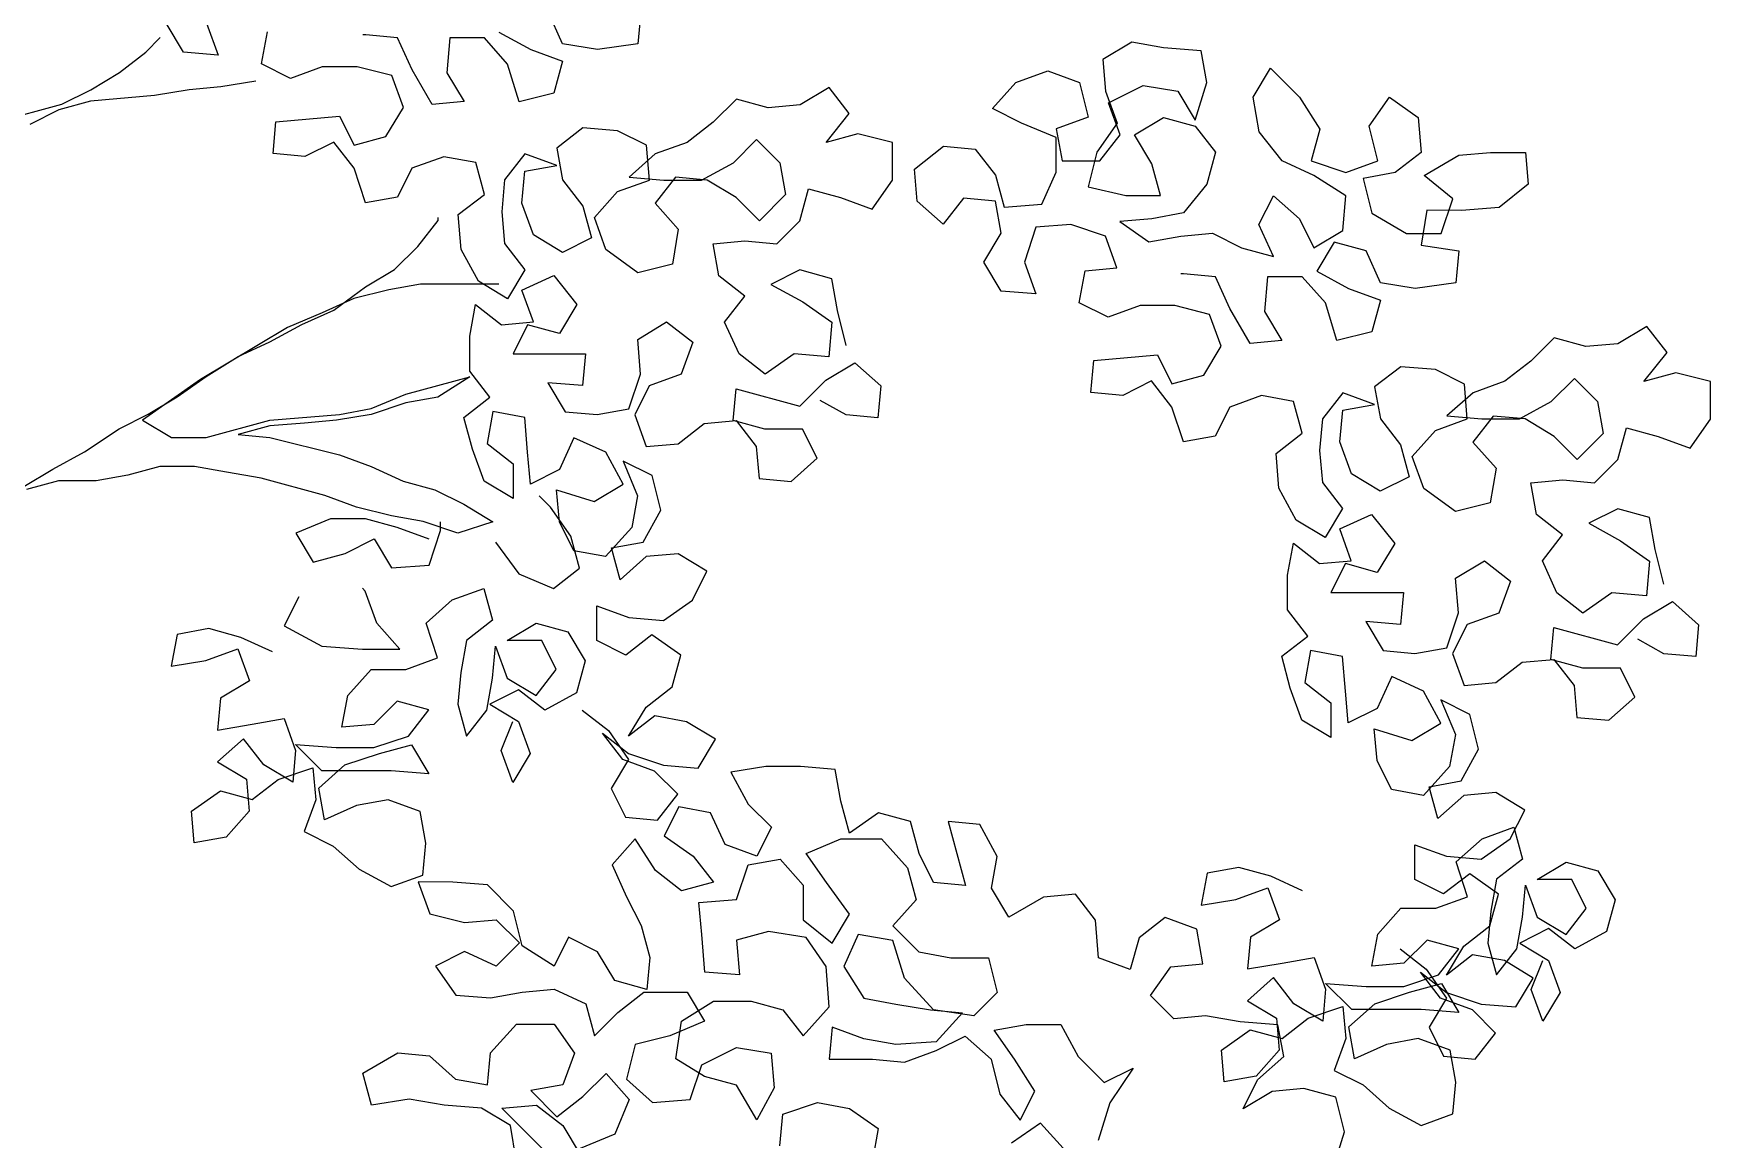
# Model space of a CAD drawing. Header units: millimetres. Extents: x -249630 to 95394, y -188036 to 109963.
# Drawn here: x -72138 to -71616, y 96791 to 97135 of the extents above; entities that cross this region are included whole.
import ezdxf

# ---------------------------------------------------------------- set-up
doc = ezdxf.new("R2010")
doc.units = ezdxf.units.MM
doc.layers.add('AHojas', color=86, linetype='Continuous')
doc.layers.add('ATronco', color=36, linetype='Continuous')

# ---------------------------------------------------------------- blocks, each defined once
blk = doc.blocks.new('Arbol_01')
at = {"layer": 'AHojas'}
for p, q in [((0.4856, 1.80355), (0.47943, 1.81386)), ((0.49385, 1.81384), (0.49796, 1.80251)), ((0.62049, 1.80652), (0.61535, 1.81785)), ((0.6483, 1.81782), (0.64726, 1.8065)), ((0.5134, 1.79941), (0.51547, 1.81074)), ((0.55048, 1.80967), (0.54945, 1.80967)), ((0.5618, 1.80863), (0.55048, 1.80967)), ((0.56694, 1.7973), (0.5618, 1.80863)), ((0.58034, 1.80862), (0.57929, 1.79626)), ((0.59269, 1.80861), (0.58034, 1.80862)), ((0.60092, 1.79933), (0.59269, 1.80861)), ((0.59784, 1.81066), (0.60916, 1.80447)), ((0.82284, 1.80716), (0.81254, 1.80099)), ((0.83417, 1.80509), (0.82284, 1.80716)), ((0.49796, 1.80251), (0.4856, 1.80355)), ((0.60916, 1.80447), (0.62049, 1.80034)), ((0.63285, 1.80445), (0.62049, 1.80652)), ((0.64726, 1.8065), (0.63285, 1.80445)), ((0.81254, 1.80099), (0.81356, 1.78967)), ((0.84755, 1.80405), (0.83417, 1.80509)), ((0.8496, 1.79272), (0.84755, 1.80405)), ((0.52369, 1.79425), (0.5134, 1.79941)), ((0.53502, 1.79836), (0.52369, 1.79425)), ((0.54738, 1.79835), (0.53502, 1.79836)), ((0.55973, 1.79525), (0.54738, 1.79835)), ((0.56384, 1.78392), (0.55973, 1.79525)), ((0.57414, 1.78494), (0.56694, 1.7973)), ((0.57929, 1.79626), (0.58546, 1.78596)), ((0.60503, 1.78594), (0.60092, 1.79933)), ((0.62049, 1.80034), (0.61739, 1.78902)), ((0.78164, 1.79279), (0.79297, 1.79689)), ((0.79297, 1.79689), (0.80429, 1.79277)), ((0.86607, 1.78756), (0.87226, 1.79785)), ((0.87226, 1.79785), (0.88255, 1.78755)), ((0.71521, 1.79099), (0.70491, 1.78482)), ((0.72241, 1.78171), (0.71521, 1.79099)), ((0.7734, 1.78353), (0.78164, 1.79279)), ((0.80429, 1.79277), (0.80737, 1.78041)), ((0.81356, 1.78967), (0.81767, 1.77834)), ((0.81459, 1.78555), (0.82695, 1.79171)), ((0.82695, 1.79171), (0.8393, 1.78964)), ((0.8393, 1.78964), (0.84547, 1.77934)), ((0.84547, 1.77934), (0.8496, 1.79272)), ((0.55765, 1.77363), (0.56384, 1.78392)), ((0.58546, 1.78596), (0.57414, 1.78494)), ((0.61739, 1.78902), (0.60503, 1.78594)), ((0.68225, 1.7869), (0.67401, 1.77867)), ((0.69358, 1.7838), (0.68225, 1.7869)), ((0.70491, 1.78482), (0.69358, 1.7838)), ((0.78369, 1.77837), (0.7734, 1.78353)), ((0.81869, 1.77422), (0.81459, 1.78555)), ((0.86812, 1.7752), (0.86607, 1.78756)), ((0.88255, 1.78755), (0.88974, 1.77621)), ((0.90725, 1.77723), (0.91447, 1.78752)), ((0.91447, 1.78752), (0.92476, 1.7803)), ((0.51749, 1.76749), (0.51853, 1.77881)), ((0.51853, 1.77881), (0.54118, 1.78085)), ((0.54118, 1.78085), (0.54632, 1.77055)), ((0.67401, 1.77867), (0.66474, 1.77147)), ((0.71416, 1.77143), (0.72241, 1.78171)), ((0.79604, 1.77321), (0.78369, 1.77837)), ((0.80737, 1.78041), (0.79604, 1.7763)), ((0.81767, 1.77834), (0.81045, 1.76805)), ((0.82384, 1.77421), (0.83414, 1.78038)), ((0.83414, 1.78038), (0.84547, 1.77728)), ((0.84547, 1.77728), (0.85267, 1.76801)), ((0.91033, 1.76487), (0.90725, 1.77723)), ((0.92476, 1.7803), (0.92577, 1.76794)), ((0.53911, 1.77159), (0.52881, 1.76645)), ((0.54631, 1.76231), (0.53911, 1.77159)), ((0.54632, 1.77055), (0.55765, 1.77363)), ((0.62767, 1.77665), (0.6184, 1.76945)), ((0.64003, 1.77561), (0.62767, 1.77665)), ((0.65032, 1.77045), (0.64003, 1.77561)), ((0.66474, 1.77147), (0.65341, 1.76736)), ((0.6812, 1.76425), (0.68945, 1.77248)), ((0.68945, 1.77248), (0.69768, 1.76423)), ((0.72549, 1.7745), (0.71416, 1.77143)), ((0.73784, 1.7714), (0.72549, 1.7745)), ((0.73783, 1.75802), (0.73784, 1.7714)), ((0.79603, 1.76085), (0.79604, 1.77321)), ((0.79604, 1.7763), (0.79809, 1.76497)), ((0.81148, 1.76496), (0.81869, 1.77422)), ((0.83001, 1.76391), (0.82384, 1.77421)), ((0.87635, 1.7649), (0.86812, 1.7752)), ((0.88974, 1.77621), (0.88664, 1.76489)), ((0.52881, 1.76645), (0.51749, 1.76749)), ((0.57824, 1.7664), (0.56691, 1.76229)), ((0.58956, 1.76433), (0.57824, 1.7664)), ((0.60707, 1.7674), (0.59985, 1.75814)), ((0.61839, 1.76328), (0.60707, 1.7674)), ((0.6184, 1.76945), (0.62045, 1.75813)), ((0.65341, 1.76736), (0.64413, 1.75913)), ((0.65134, 1.7581), (0.65032, 1.77045)), ((0.74557, 1.76193), (0.75588, 1.77016)), ((0.75588, 1.77016), (0.7672, 1.76912)), ((0.7672, 1.76912), (0.7744, 1.75984)), ((0.81045, 1.76805), (0.80735, 1.75569)), ((0.85267, 1.76801), (0.84957, 1.75668)), ((0.92577, 1.76794), (0.9165, 1.76074)), ((0.9268, 1.7597), (0.93916, 1.7669)), ((0.93916, 1.7669), (0.95049, 1.76792)), ((0.95049, 1.76792), (0.96284, 1.76791)), ((0.96284, 1.76791), (0.96386, 1.75658)), ((0.55042, 1.74995), (0.54631, 1.76231)), ((0.56691, 1.76229), (0.56175, 1.752)), ((0.59264, 1.753), (0.58956, 1.76433)), ((0.60602, 1.7499), (0.60706, 1.76123)), ((0.60706, 1.76123), (0.61839, 1.76328)), ((0.66987, 1.75808), (0.6812, 1.76425)), ((0.69768, 1.76423), (0.69973, 1.7529)), ((0.74659, 1.7506), (0.74557, 1.76193)), ((0.7744, 1.75984), (0.77748, 1.74851)), ((0.79087, 1.74953), (0.79603, 1.76085)), ((0.79809, 1.76497), (0.81148, 1.76496)), ((0.83309, 1.75258), (0.83001, 1.76391)), ((0.88767, 1.75974), (0.87635, 1.7649)), ((0.88664, 1.76489), (0.899, 1.76076)), ((0.89899, 1.75252), (0.88767, 1.75974)), ((0.899, 1.76076), (0.91033, 1.76487)), ((0.9165, 1.76074), (0.90517, 1.75869)), ((0.93709, 1.75146), (0.9268, 1.7597)), ((0.59985, 1.75814), (0.59881, 1.74682)), ((0.62045, 1.75813), (0.62765, 1.74885)), ((0.63176, 1.74473), (0.64001, 1.75399)), ((0.64001, 1.75399), (0.65134, 1.7581)), ((0.64413, 1.75913), (0.65649, 1.75809)), ((0.66061, 1.75912), (0.65339, 1.74986)), ((0.65649, 1.75809), (0.66987, 1.75808)), ((0.67193, 1.75808), (0.66061, 1.75912)), ((0.68222, 1.75189), (0.67193, 1.75808)), ((0.70487, 1.74363), (0.70797, 1.75496)), ((0.70797, 1.75496), (0.71929, 1.75186)), ((0.73061, 1.74773), (0.73783, 1.75802)), ((0.80735, 1.75569), (0.82073, 1.75259)), ((0.84957, 1.75668), (0.84132, 1.7464)), ((0.90517, 1.75869), (0.90825, 1.74633)), ((0.96386, 1.75658), (0.95356, 1.74835)), ((0.56175, 1.752), (0.55042, 1.74995)), ((0.58337, 1.7458), (0.59264, 1.753)), ((0.61013, 1.73857), (0.60602, 1.7499)), ((0.62765, 1.74885), (0.63072, 1.73752)), ((0.65339, 1.74986), (0.66162, 1.74058)), ((0.69045, 1.74365), (0.68222, 1.75189)), ((0.69973, 1.7529), (0.69045, 1.74365)), ((0.71929, 1.75186), (0.73061, 1.74773)), ((0.75585, 1.74236), (0.74659, 1.7506)), ((0.76307, 1.75162), (0.75585, 1.74236)), ((0.7744, 1.75058), (0.76307, 1.75162)), ((0.77644, 1.73925), (0.7744, 1.75058)), ((0.77748, 1.74851), (0.79087, 1.74953)), ((0.82073, 1.75259), (0.83309, 1.75258)), ((0.86809, 1.74225), (0.87325, 1.75254)), ((0.87325, 1.75254), (0.88251, 1.7443)), ((0.89795, 1.74017), (0.89899, 1.75252)), ((0.92781, 1.74735), (0.92574, 1.73499)), ((0.94017, 1.74733), (0.92781, 1.74735)), ((0.93296, 1.7391), (0.93709, 1.75146)), ((0.95356, 1.74835), (0.94017, 1.74733)), ((0.58439, 1.73345), (0.58337, 1.7458)), ((0.59881, 1.74682), (0.59983, 1.73549)), ((0.63587, 1.7334), (0.63176, 1.74473)), ((0.69662, 1.7354), (0.70487, 1.74363)), ((0.80116, 1.74231), (0.7888, 1.7413)), ((0.81351, 1.73818), (0.80116, 1.74231)), ((0.82999, 1.74435), (0.81867, 1.74333)), ((0.81867, 1.74333), (0.82896, 1.73611)), ((0.84132, 1.7464), (0.82999, 1.74435)), ((0.87323, 1.73092), (0.86809, 1.74225)), ((0.88251, 1.7443), (0.88765, 1.734)), ((0.90825, 1.74633), (0.9206, 1.73912)), ((0.59983, 1.73549), (0.60703, 1.72622)), ((0.62042, 1.73238), (0.61013, 1.73857)), ((0.63072, 1.73752), (0.62042, 1.73238)), ((0.66162, 1.74058), (0.65955, 1.72823)), ((0.67397, 1.73542), (0.6853, 1.73644)), ((0.67602, 1.7241), (0.67397, 1.73542)), ((0.6853, 1.73644), (0.69662, 1.7354)), ((0.77026, 1.72896), (0.77644, 1.73925)), ((0.7888, 1.7413), (0.78467, 1.72894)), ((0.81762, 1.72685), (0.81351, 1.73818)), ((0.82896, 1.73611), (0.84028, 1.73816)), ((0.84028, 1.73816), (0.85161, 1.73918)), ((0.85161, 1.73918), (0.8619, 1.73402)), ((0.88765, 1.734), (0.89795, 1.74017)), ((0.89485, 1.73605), (0.88867, 1.72576)), ((0.90618, 1.73295), (0.89485, 1.73605)), ((0.9206, 1.73912), (0.93296, 1.7391)), ((0.59055, 1.72211), (0.58439, 1.73345)), ((0.64719, 1.72515), (0.63587, 1.7334)), ((0.8619, 1.73402), (0.87323, 1.73092)), ((0.91132, 1.72162), (0.90618, 1.73295)), ((0.92574, 1.73499), (0.93913, 1.73292)), ((0.93913, 1.73292), (0.93809, 1.72159)), ((0.60703, 1.72622), (0.60084, 1.71593)), ((0.606, 1.71901), (0.61733, 1.72415)), ((0.61733, 1.72415), (0.62555, 1.71384)), ((0.65955, 1.72823), (0.64719, 1.72515)), ((0.68528, 1.71688), (0.67602, 1.7241)), ((0.70485, 1.72613), (0.69455, 1.72099)), ((0.71618, 1.72303), (0.70485, 1.72613)), ((0.77643, 1.71865), (0.77026, 1.72896)), ((0.78467, 1.72894), (0.78878, 1.71761)), ((0.80422, 1.71451), (0.80629, 1.72583)), ((0.80629, 1.72583), (0.81762, 1.72685)), ((0.8413, 1.72477), (0.84027, 1.72477)), ((0.85263, 1.72373), (0.8413, 1.72477)), ((0.85776, 1.7124), (0.85263, 1.72373)), ((0.87116, 1.72372), (0.87012, 1.71136)), ((0.88352, 1.7237), (0.87116, 1.72372)), ((0.89175, 1.71443), (0.88352, 1.7237)), ((0.88867, 1.72576), (0.89999, 1.71957)), ((0.60084, 1.71593), (0.59055, 1.72211)), ((0.6101, 1.70768), (0.606, 1.71901)), ((0.69455, 1.72099), (0.70587, 1.7148)), ((0.71822, 1.7117), (0.71618, 1.72303)), ((0.78878, 1.71761), (0.77643, 1.71865)), ((0.89999, 1.71957), (0.91131, 1.71544)), ((0.92367, 1.71955), (0.91132, 1.72162)), ((0.93809, 1.72159), (0.92367, 1.71955)), ((0.52773, 1.70673), (0.53906, 1.71186)), ((0.58745, 1.70255), (0.58952, 1.71388)), ((0.58952, 1.71388), (0.59878, 1.70666)), ((0.62555, 1.71384), (0.61937, 1.70355)), ((0.67806, 1.70762), (0.68528, 1.71688)), ((0.70587, 1.7148), (0.71616, 1.70758)), ((0.7213, 1.69934), (0.71822, 1.7117)), ((0.81452, 1.70935), (0.80422, 1.71451)), ((0.82585, 1.71346), (0.81452, 1.70935)), ((0.8382, 1.71345), (0.82585, 1.71346)), ((0.85056, 1.71035), (0.8382, 1.71345)), ((0.86496, 1.70004), (0.85776, 1.7124)), ((0.89585, 1.70104), (0.89175, 1.71443)), ((0.91131, 1.71544), (0.90821, 1.70412)), ((0.59878, 1.70666), (0.6101, 1.70768)), ((0.60804, 1.70665), (0.60289, 1.69636)), ((0.61937, 1.70355), (0.60804, 1.70665)), ((0.64717, 1.70147), (0.65747, 1.70764)), ((0.65747, 1.70764), (0.66673, 1.70042)), ((0.6832, 1.69629), (0.67806, 1.70762)), ((0.71616, 1.70758), (0.71512, 1.69523)), ((0.85466, 1.69902), (0.85056, 1.71035)), ((0.87012, 1.71136), (0.87629, 1.70106)), ((1.00603, 1.70609), (0.99573, 1.69992)), ((1.01323, 1.69681), (1.00603, 1.70609)), ((0.58744, 1.6902), (0.58745, 1.70255)), ((0.64819, 1.68911), (0.64717, 1.70147)), ((0.66673, 1.70042), (0.6626, 1.6891)), ((0.87629, 1.70106), (0.86496, 1.70004)), ((0.90821, 1.70412), (0.89585, 1.70104)), ((0.97308, 1.702), (0.96483, 1.69377)), ((0.9844, 1.6989), (0.97308, 1.702)), ((0.99573, 1.69992), (0.9844, 1.6989)), ((0.60289, 1.69636), (0.62863, 1.69634)), ((0.62863, 1.69634), (0.62759, 1.68501)), ((0.69246, 1.68907), (0.6832, 1.69629)), ((0.70276, 1.69627), (0.69246, 1.68907)), ((0.71512, 1.69523), (0.70276, 1.69627)), ((0.80831, 1.68259), (0.80935, 1.69391)), ((0.80935, 1.69391), (0.83201, 1.69595)), ((0.83201, 1.69595), (0.83715, 1.68565)), ((0.84848, 1.68873), (0.85466, 1.69902)), ((0.96483, 1.69377), (0.95556, 1.68657)), ((1.00499, 1.68652), (1.01323, 1.69681)), ((0.58743, 1.68814), (0.5761, 1.68094)), ((0.59463, 1.68092), (0.58744, 1.6902)), ((0.64406, 1.67676), (0.64819, 1.68911)), ((0.6626, 1.6891), (0.65127, 1.68499)), ((0.71408, 1.68699), (0.72439, 1.69316)), ((0.72439, 1.69316), (0.73364, 1.68491)), ((0.83715, 1.68565), (0.84848, 1.68873)), ((0.9185, 1.69175), (0.90922, 1.68455)), ((0.93085, 1.69071), (0.9185, 1.69175)), ((0.94114, 1.68555), (0.93085, 1.69071)), ((1.01631, 1.6896), (1.00499, 1.68652)), ((1.02867, 1.6865), (1.01631, 1.6896)), ((0.61523, 1.68605), (0.6214, 1.67575)), ((0.62759, 1.68501), (0.61523, 1.68605)), ((0.65127, 1.68499), (0.64611, 1.6747)), ((0.68112, 1.67261), (0.68216, 1.68393)), ((0.68216, 1.68393), (0.70481, 1.67773)), ((0.70481, 1.67773), (0.71408, 1.68699)), ((0.73364, 1.68491), (0.7326, 1.67359)), ((0.81964, 1.68155), (0.80831, 1.68259)), ((0.82994, 1.68668), (0.81964, 1.68155)), ((0.83714, 1.67741), (0.82994, 1.68668)), ((0.89789, 1.6825), (0.89068, 1.67324)), ((0.90922, 1.67837), (0.89789, 1.6825)), ((0.90922, 1.68455), (0.91127, 1.67322)), ((0.94423, 1.68246), (0.93496, 1.67423)), ((0.94216, 1.6732), (0.94114, 1.68555)), ((0.95556, 1.68657), (0.94423, 1.68246)), ((0.97203, 1.67935), (0.98027, 1.68758)), ((0.98027, 1.68758), (0.9885, 1.67933)), ((1.02866, 1.67312), (1.02867, 1.6865)), ((0.58536, 1.67372), (0.59463, 1.68092)), ((0.59566, 1.67577), (0.59359, 1.66445)), ((0.60698, 1.6737), (0.59566, 1.67577)), ((0.6214, 1.67575), (0.63273, 1.67471)), ((0.63273, 1.67471), (0.64406, 1.67676)), ((0.72128, 1.67463), (0.71202, 1.67979)), ((0.84125, 1.66505), (0.83714, 1.67741)), ((0.85773, 1.67739), (0.85257, 1.6671)), ((0.86906, 1.6815), (0.85773, 1.67739)), ((0.88039, 1.67943), (0.86906, 1.6815)), ((0.88347, 1.6681), (0.88039, 1.67943)), ((0.89685, 1.665), (0.89789, 1.67633)), ((0.89789, 1.67633), (0.90922, 1.67837)), ((0.9607, 1.67318), (0.97203, 1.67935)), ((0.9885, 1.67933), (0.99055, 1.668)), ((0.58844, 1.66239), (0.58536, 1.67372)), ((0.608, 1.66135), (0.60698, 1.6737)), ((0.64611, 1.6747), (0.65022, 1.66337)), ((0.66155, 1.66439), (0.67082, 1.67159)), ((0.67082, 1.67159), (0.68215, 1.67261)), ((0.69244, 1.66951), (0.68112, 1.67261)), ((0.68215, 1.67261), (0.68935, 1.66333)), ((0.7326, 1.67359), (0.72128, 1.67463)), ((0.89068, 1.67324), (0.88964, 1.66192)), ((0.91127, 1.67322), (0.91847, 1.66395)), ((0.93083, 1.66909), (0.94216, 1.6732)), ((0.93496, 1.67423), (0.94731, 1.67319)), ((0.95143, 1.67422), (0.94421, 1.66496)), ((0.94731, 1.67319), (0.9607, 1.67318)), ((0.96276, 1.67318), (0.95143, 1.67422)), ((0.97305, 1.66699), (0.96276, 1.67318)), ((0.99569, 1.65873), (0.99879, 1.67006)), ((0.99879, 1.67006), (1.01012, 1.66696)), ((1.02144, 1.66283), (1.02866, 1.67312)), ((0.59359, 1.66445), (0.60285, 1.65723)), ((0.62448, 1.66648), (0.61932, 1.65516)), ((0.6358, 1.66132), (0.62448, 1.66648)), ((0.65022, 1.66337), (0.66155, 1.66439)), ((0.70583, 1.66949), (0.69244, 1.66951)), ((0.71097, 1.65919), (0.70583, 1.66949)), ((0.85257, 1.6671), (0.84125, 1.66505)), ((0.87419, 1.6609), (0.88347, 1.6681)), ((0.90096, 1.65367), (0.89685, 1.665)), ((0.91847, 1.66395), (0.92155, 1.65262)), ((0.92259, 1.65983), (0.93083, 1.66909)), ((0.94421, 1.66496), (0.95244, 1.65568)), ((0.98128, 1.65874), (0.97305, 1.66699)), ((0.99055, 1.668), (0.98128, 1.65874)), ((1.01012, 1.66696), (1.02144, 1.66283)), ((0.59255, 1.65106), (0.58844, 1.66239)), ((0.60902, 1.65002), (0.608, 1.66135)), ((0.64197, 1.64999), (0.6358, 1.66132)), ((0.64198, 1.65823), (0.64712, 1.64587)), ((0.65227, 1.65307), (0.64198, 1.65823)), ((0.68935, 1.66333), (0.69037, 1.652)), ((0.70169, 1.65096), (0.71097, 1.65919)), ((0.87521, 1.64854), (0.87419, 1.6609)), ((0.88964, 1.66192), (0.89066, 1.65059)), ((0.92669, 1.6485), (0.92259, 1.65983)), ((0.98745, 1.6505), (0.99569, 1.65873)), ((0.60285, 1.65723), (0.60284, 1.64488)), ((0.61932, 1.65516), (0.60902, 1.65002)), ((0.65535, 1.64071), (0.65227, 1.65307)), ((0.69037, 1.652), (0.70169, 1.65096)), ((0.91125, 1.64748), (0.90096, 1.65367)), ((0.92155, 1.65262), (0.91125, 1.64748)), ((0.95244, 1.65568), (0.95037, 1.64333)), ((0.60284, 1.64488), (0.59255, 1.65106)), ((0.61829, 1.64795), (0.63167, 1.64382)), ((0.61931, 1.63662), (0.61829, 1.64795)), ((0.63167, 1.64382), (0.64197, 1.64999)), ((0.88138, 1.63721), (0.87521, 1.64854)), ((0.89066, 1.65059), (0.89786, 1.64132)), ((0.93801, 1.64025), (0.92669, 1.6485)), ((0.96479, 1.65052), (0.97612, 1.65154)), ((0.96684, 1.63919), (0.96479, 1.65052)), ((0.97612, 1.65154), (0.98745, 1.6505)), ((0.61622, 1.64178), (0.61211, 1.6459)), ((0.62342, 1.63147), (0.61622, 1.64178)), ((0.64712, 1.64587), (0.64505, 1.63454)), ((0.64916, 1.62939), (0.65535, 1.64071)), ((0.89786, 1.64132), (0.89167, 1.63103)), ((0.95037, 1.64333), (0.93801, 1.64025)), ((0.99568, 1.64123), (0.98538, 1.63609)), ((1.007, 1.63813), (0.99568, 1.64123)), ((0.53796, 1.63773), (0.5256, 1.63259)), ((0.55032, 1.63772), (0.53796, 1.63773)), ((0.56164, 1.63462), (0.55032, 1.63772)), ((0.57296, 1.63049), (0.56164, 1.63462)), ((0.57709, 1.63357), (0.57709, 1.63666)), ((0.62445, 1.62632), (0.61931, 1.63662)), ((0.64505, 1.63454), (0.63577, 1.62425)), ((0.89167, 1.63103), (0.88138, 1.63721)), ((0.89682, 1.63411), (0.90815, 1.63925)), ((0.90093, 1.62278), (0.89682, 1.63411)), ((0.90815, 1.63925), (0.91638, 1.62894)), ((0.9761, 1.63198), (0.96684, 1.63919)), ((0.98538, 1.63609), (0.9967, 1.6299)), ((1.00905, 1.6268), (1.007, 1.63813)), ((0.5256, 1.63259), (0.53177, 1.62229)), ((0.5431, 1.62537), (0.5534, 1.63051)), ((0.5534, 1.63051), (0.55957, 1.6202)), ((0.57296, 1.62122), (0.57709, 1.63357)), ((0.59665, 1.62944), (0.60487, 1.6181)), ((0.6265, 1.62014), (0.62342, 1.63147)), ((0.63783, 1.62734), (0.64916, 1.62939)), ((0.87827, 1.61765), (0.88034, 1.62898)), ((0.88034, 1.62898), (0.8896, 1.62176)), ((0.91638, 1.62894), (0.91019, 1.61865)), ((0.96889, 1.62272), (0.9761, 1.63198)), ((0.9967, 1.6299), (1.00699, 1.62268)), ((0.53177, 1.62229), (0.5431, 1.62537)), ((0.63577, 1.62425), (0.62445, 1.62632)), ((0.64091, 1.61601), (0.63783, 1.62734)), ((0.65019, 1.62424), (0.64091, 1.61601)), ((0.66151, 1.62526), (0.65019, 1.62424)), ((0.6718, 1.61907), (0.66151, 1.62526)), ((0.8896, 1.62176), (0.90093, 1.62278)), ((0.93799, 1.61657), (0.94829, 1.62274)), ((0.94829, 1.62274), (0.95755, 1.61552)), ((0.97403, 1.61139), (0.96889, 1.62272)), ((1.00699, 1.62268), (1.00595, 1.61033)), ((1.01213, 1.61444), (1.00905, 1.6268)), ((0.55957, 1.6202), (0.57296, 1.62122)), ((0.60487, 1.6181), (0.61723, 1.61294)), ((0.61723, 1.61294), (0.6265, 1.62014)), ((0.66665, 1.60878), (0.6718, 1.61907)), ((0.87826, 1.6053), (0.87827, 1.61765)), ((0.89887, 1.62175), (0.89371, 1.61146)), ((0.91019, 1.61865), (0.89887, 1.62175)), ((0.93901, 1.60421), (0.93799, 1.61657)), ((0.55029, 1.61198), (0.54927, 1.61301)), ((0.5544, 1.60064), (0.55029, 1.61198)), ((0.58118, 1.60886), (0.59251, 1.61297)), ((0.59251, 1.61297), (0.59559, 1.60164)), ((0.89371, 1.61146), (0.91945, 1.61144)), ((0.91945, 1.61144), (0.91841, 1.60011)), ((0.95755, 1.61552), (0.95343, 1.6042)), ((0.98329, 1.60417), (0.97403, 1.61139)), ((0.99359, 1.61137), (0.98329, 1.60417)), ((1.00595, 1.61033), (0.99359, 1.61137)), ((0.52661, 1.60994), (0.52145, 1.59965)), ((0.57191, 1.60063), (0.58118, 1.60886)), ((0.63265, 1.5944), (0.63266, 1.60675)), ((0.63266, 1.60675), (0.64399, 1.60262)), ((0.65634, 1.60158), (0.66665, 1.60878)), ((0.88546, 1.59602), (0.87826, 1.6053)), ((0.93488, 1.59186), (0.93901, 1.60421)), ((0.95343, 1.6042), (0.9421, 1.60009)), ((1.00491, 1.60209), (1.01521, 1.60826)), ((1.01521, 1.60826), (1.02447, 1.60001)), ((0.49468, 1.59864), (0.48335, 1.59659)), ((0.506, 1.59554), (0.49468, 1.59864)), ((0.52145, 1.59965), (0.53483, 1.59243)), ((0.56263, 1.59137), (0.5544, 1.60064)), ((0.57602, 1.58827), (0.57191, 1.60063)), ((0.59559, 1.60164), (0.58632, 1.59444)), ((0.60073, 1.59442), (0.61104, 1.60059)), ((0.61104, 1.60059), (0.62236, 1.59749)), ((0.64399, 1.60262), (0.65634, 1.60158)), ((0.90606, 1.60115), (0.91223, 1.59085)), ((0.91841, 1.60011), (0.90606, 1.60115)), ((0.9421, 1.60009), (0.93694, 1.5898)), ((0.97194, 1.58771), (0.97299, 1.59903)), ((0.97299, 1.59903), (0.99563, 1.59283)), ((0.99563, 1.59283), (1.00491, 1.60209)), ((1.02447, 1.60001), (1.02343, 1.58869)), ((0.48335, 1.59659), (0.48128, 1.58527)), ((0.51733, 1.59038), (0.506, 1.59554)), ((0.53483, 1.59243), (0.54925, 1.59138)), ((0.58632, 1.59444), (0.58425, 1.58311)), ((0.59557, 1.58104), (0.59661, 1.59237)), ((0.59661, 1.59237), (0.60072, 1.58104)), ((0.61309, 1.59441), (0.60073, 1.59442)), ((0.61823, 1.58411), (0.61309, 1.59441)), ((0.62236, 1.59749), (0.62853, 1.58719)), ((0.64295, 1.58924), (0.63265, 1.5944)), ((0.65222, 1.59644), (0.64295, 1.58924)), ((0.66251, 1.58922), (0.65222, 1.59644)), ((0.87619, 1.58882), (0.88546, 1.59602)), ((1.0121, 1.58973), (1.00284, 1.59488)), ((0.48128, 1.58527), (0.49364, 1.58731)), ((0.49364, 1.58731), (0.50497, 1.59142)), ((0.50497, 1.59142), (0.50908, 1.58009)), ((0.54925, 1.59138), (0.56263, 1.59137)), ((0.56469, 1.58416), (0.57602, 1.58827)), ((0.62853, 1.58719), (0.62543, 1.57587)), ((0.65941, 1.5779), (0.66251, 1.58922)), ((0.87926, 1.57749), (0.87619, 1.58882)), ((0.88648, 1.59087), (0.88441, 1.57955)), ((0.89781, 1.5888), (0.88648, 1.59087)), ((0.89883, 1.57645), (0.89781, 1.5888)), ((0.91223, 1.59085), (0.92355, 1.58981)), ((0.92355, 1.58981), (0.93488, 1.59186)), ((0.93694, 1.5898), (0.94105, 1.57847)), ((0.95237, 1.57949), (0.96165, 1.58669)), ((0.96165, 1.58669), (0.97297, 1.5877)), ((0.98327, 1.58461), (0.97194, 1.58771)), ((0.97297, 1.5877), (0.98017, 1.57843)), ((1.02343, 1.58869), (1.0121, 1.58973)), ((0.54408, 1.57491), (0.55233, 1.58417)), ((0.55233, 1.58417), (0.56469, 1.58416)), ((0.58425, 1.58311), (0.58321, 1.57179)), ((0.5935, 1.56972), (0.59557, 1.58104)), ((0.60072, 1.58104), (0.61101, 1.57485)), ((0.61101, 1.57485), (0.61823, 1.58411)), ((0.91531, 1.58158), (0.91015, 1.57026)), ((0.92663, 1.57642), (0.91531, 1.58158)), ((0.99665, 1.58459), (0.98327, 1.58461)), ((1.00179, 1.57429), (0.99665, 1.58459)), ((0.50908, 1.58009), (0.49878, 1.57392)), ((0.54201, 1.56359), (0.54408, 1.57491)), ((0.60484, 1.57692), (0.59453, 1.57178)), ((0.6141, 1.5697), (0.60484, 1.57692)), ((0.62543, 1.57587), (0.6141, 1.5697)), ((0.65014, 1.5707), (0.65941, 1.5779)), ((0.88337, 1.56616), (0.87926, 1.57749)), ((0.88441, 1.57955), (0.89368, 1.57233)), ((0.89985, 1.56512), (0.89883, 1.57645)), ((0.9328, 1.56509), (0.92663, 1.57642)), ((0.94105, 1.57847), (0.95237, 1.57949)), ((0.98017, 1.57843), (0.98119, 1.5671)), ((0.49878, 1.57392), (0.49774, 1.5626)), ((0.56159, 1.57284), (0.55334, 1.56461)), ((0.57291, 1.56974), (0.56159, 1.57284)), ((0.56569, 1.56048), (0.57291, 1.56974)), ((0.58321, 1.57179), (0.58629, 1.56046)), ((0.58629, 1.56046), (0.5935, 1.56972)), ((0.59453, 1.57178), (0.60483, 1.56559)), ((0.62748, 1.56969), (0.63674, 1.56247)), ((0.64395, 1.56041), (0.65014, 1.5707)), ((0.89368, 1.57233), (0.89366, 1.55998)), ((0.91015, 1.57026), (0.89985, 1.56512)), ((0.9328, 1.57333), (0.93794, 1.56096)), ((0.9431, 1.56817), (0.9328, 1.57333)), ((0.99252, 1.56606), (1.00179, 1.57429)), ((0.49774, 1.5626), (0.51009, 1.56465)), ((0.51009, 1.56465), (0.52142, 1.5667)), ((0.52142, 1.5667), (0.52553, 1.55537)), ((0.55334, 1.56461), (0.54201, 1.56359)), ((0.59864, 1.5553), (0.60277, 1.56559)), ((0.60483, 1.56559), (0.60893, 1.55426)), ((0.63674, 1.56247), (0.64394, 1.55217)), ((0.65322, 1.5676), (0.64395, 1.56041)), ((0.66455, 1.56553), (0.65322, 1.5676)), ((0.67484, 1.55935), (0.66455, 1.56553)), ((0.89366, 1.55998), (0.88337, 1.56616)), ((0.90911, 1.56305), (0.92249, 1.55892)), ((0.91013, 1.55172), (0.90911, 1.56305)), ((0.92249, 1.55892), (0.9328, 1.56509)), ((0.94617, 1.55581), (0.9431, 1.56817)), ((0.98119, 1.5671), (0.99252, 1.56606)), ((0.507, 1.5595), (0.49773, 1.55127)), ((0.5142, 1.55023), (0.507, 1.5595)), ((0.52553, 1.55742), (0.53995, 1.55638)), ((0.53479, 1.54815), (0.52553, 1.55742)), ((0.55333, 1.55637), (0.56569, 1.56048)), ((0.55539, 1.55431), (0.56672, 1.55739)), ((0.56672, 1.55739), (0.57289, 1.54708)), ((0.63468, 1.56144), (0.64394, 1.55423)), ((0.64188, 1.55217), (0.63468, 1.56144)), ((0.66865, 1.54906), (0.67484, 1.55935)), ((0.93794, 1.56096), (0.93587, 1.54964)), ((0.49773, 1.55127), (0.50802, 1.54508)), ((0.52553, 1.55537), (0.52449, 1.54404)), ((0.53995, 1.55638), (0.55333, 1.55637)), ((0.54303, 1.5502), (0.55539, 1.55431)), ((0.60275, 1.54397), (0.59864, 1.5553)), ((0.60893, 1.55426), (0.60275, 1.54397)), ((0.64394, 1.55217), (0.63775, 1.54188)), ((0.6532, 1.54804), (0.64188, 1.55217)), ((0.64394, 1.55423), (0.6563, 1.5501)), ((0.91527, 1.54142), (0.91013, 1.55172)), ((0.93999, 1.54449), (0.94617, 1.55581)), ((0.50802, 1.54508), (0.50904, 1.53376)), ((0.51007, 1.53787), (0.51934, 1.54507)), ((0.52449, 1.54404), (0.5142, 1.55023)), ((0.51934, 1.54507), (0.5317, 1.54918)), ((0.5317, 1.54918), (0.53272, 1.53785)), ((0.53376, 1.54197), (0.54303, 1.5502)), ((0.5595, 1.54813), (0.53479, 1.54815)), ((0.57289, 1.54708), (0.5595, 1.54813)), ((0.66143, 1.5398), (0.6532, 1.54804)), ((0.6563, 1.5501), (0.66865, 1.54906)), ((0.69269, 1.54966), (0.68033, 1.54762)), ((0.68033, 1.54762), (0.6865, 1.53628)), ((0.70505, 1.54965), (0.69269, 1.54966)), ((0.7174, 1.54861), (0.70505, 1.54965)), ((0.71945, 1.53728), (0.7174, 1.54861)), ((0.93587, 1.54964), (0.92659, 1.53935)), ((0.48844, 1.53378), (0.49875, 1.54097)), ((0.49875, 1.54097), (0.51007, 1.53787)), ((0.5358, 1.53064), (0.53376, 1.54197)), ((0.63775, 1.54188), (0.64289, 1.53158)), ((0.65422, 1.53054), (0.66143, 1.5398)), ((0.92659, 1.53935), (0.91527, 1.54142)), ((0.92866, 1.54244), (0.93999, 1.54449)), ((0.93174, 1.53111), (0.92866, 1.54244)), ((0.94101, 1.53934), (0.93174, 1.53111)), ((0.95234, 1.54036), (0.94101, 1.53934)), ((0.96263, 1.53417), (0.95234, 1.54036)), ((0.48946, 1.52245), (0.48844, 1.53378)), ((0.50904, 1.53376), (0.50079, 1.5245)), ((0.53272, 1.53785), (0.52859, 1.52653)), ((0.54714, 1.53578), (0.5358, 1.53064)), ((0.55846, 1.53783), (0.54714, 1.53578)), ((0.56979, 1.5337), (0.55846, 1.53783)), ((0.57184, 1.52237), (0.56979, 1.5337)), ((0.66179, 1.53528), (0.65663, 1.52498)), ((0.67311, 1.53321), (0.66179, 1.53528)), ((0.67825, 1.52188), (0.67311, 1.53321)), ((0.6865, 1.53628), (0.69473, 1.52804)), ((0.72253, 1.52595), (0.71945, 1.53728)), ((0.73283, 1.53315), (0.72253, 1.52595)), ((0.74416, 1.53005), (0.73283, 1.53315)), ((0.95747, 1.52388), (0.96263, 1.53417)), ((0.64289, 1.53158), (0.65422, 1.53054)), ((0.69473, 1.52804), (0.68957, 1.51775)), ((0.74724, 1.51872), (0.74416, 1.53005)), ((0.75754, 1.53004), (0.7637, 1.50738)), ((0.76887, 1.529), (0.75754, 1.53004)), ((0.77504, 1.51767), (0.76887, 1.529)), ((0.94747, 1.52396), (0.9588, 1.52806)), ((0.9588, 1.52806), (0.96188, 1.51674)), ((0.50079, 1.5245), (0.48946, 1.52245)), ((0.52859, 1.52653), (0.53889, 1.52137)), ((0.53889, 1.52137), (0.54815, 1.51313)), ((0.5708, 1.51105), (0.57184, 1.52237)), ((0.64633, 1.52396), (0.63809, 1.5147)), ((0.65353, 1.51263), (0.64633, 1.52396)), ((0.65663, 1.52498), (0.66692, 1.51777)), ((0.68957, 1.51775), (0.67825, 1.52188)), ((0.70708, 1.51876), (0.71944, 1.5239)), ((0.71944, 1.5239), (0.73385, 1.52388)), ((0.73385, 1.52388), (0.74311, 1.51358)), ((0.92348, 1.50949), (0.92349, 1.52185)), ((0.92349, 1.52185), (0.93481, 1.51772)), ((0.93819, 1.51573), (0.94747, 1.52396)), ((0.94717, 1.51668), (0.95747, 1.52388)), ((0.66692, 1.51777), (0.67412, 1.50849)), ((0.68648, 1.51466), (0.69781, 1.51671)), ((0.69781, 1.51671), (0.70604, 1.50743)), ((0.71428, 1.50846), (0.70708, 1.51876)), ((0.75237, 1.50842), (0.74724, 1.51872)), ((0.77297, 1.50634), (0.77504, 1.51767)), ((0.93481, 1.51772), (0.94717, 1.51668)), ((0.9423, 1.50337), (0.93819, 1.51573)), ((0.96188, 1.51674), (0.9526, 1.50954)), ((0.96702, 1.50952), (0.97732, 1.51569)), ((0.97732, 1.51569), (0.98865, 1.51259)), ((0.54815, 1.51313), (0.55947, 1.50694)), ((0.55947, 1.50694), (0.5708, 1.51105)), ((0.63809, 1.5147), (0.64322, 1.50337)), ((0.66279, 1.50541), (0.65353, 1.51263)), ((0.68235, 1.50231), (0.68648, 1.51466)), ((0.74311, 1.51358), (0.74619, 1.50225)), ((0.84964, 1.51169), (0.84757, 1.50037)), ((0.86097, 1.51374), (0.84964, 1.51169)), ((0.87229, 1.51064), (0.86097, 1.51374)), ((0.88361, 1.50548), (0.87229, 1.51064)), ((0.93377, 1.50434), (0.92348, 1.50949)), ((0.94304, 1.51154), (0.93377, 1.50434)), ((0.95333, 1.50432), (0.94304, 1.51154)), ((0.9526, 1.50954), (0.95053, 1.49821)), ((0.97938, 1.50951), (0.96702, 1.50952)), ((0.98451, 1.49921), (0.97938, 1.50951)), ((0.98865, 1.51259), (0.99481, 1.50229)), ((0.56909, 1.50859), (0.5732, 1.49726)), ((0.58145, 1.50858), (0.56909, 1.50859)), ((0.5938, 1.50754), (0.58145, 1.50858)), ((0.60306, 1.49826), (0.5938, 1.50754)), ((0.64322, 1.50337), (0.64836, 1.49307)), ((0.67412, 1.50849), (0.66279, 1.50541)), ((0.70604, 1.50743), (0.70603, 1.49508)), ((0.7225, 1.49712), (0.71428, 1.50846)), ((0.7637, 1.50738), (0.75237, 1.50842)), ((0.77913, 1.49604), (0.77297, 1.50634)), ((0.7915, 1.50324), (0.77913, 1.49604)), ((0.80282, 1.50426), (0.7915, 1.50324)), ((0.81002, 1.49498), (0.80282, 1.50426)), ((0.85993, 1.50241), (0.87126, 1.50652)), ((0.87126, 1.50652), (0.87536, 1.49519)), ((0.93097, 1.49926), (0.9423, 1.50337)), ((0.95024, 1.49299), (0.95333, 1.50432)), ((0.96186, 1.49614), (0.9629, 1.50747)), ((0.9629, 1.50747), (0.96701, 1.49614)), ((0.5732, 1.49726), (0.58555, 1.49416)), ((0.60614, 1.4859), (0.60306, 1.49826)), ((0.66896, 1.50129), (0.68235, 1.50231)), ((0.66998, 1.48996), (0.66896, 1.50129)), ((0.71632, 1.48683), (0.7225, 1.49712)), ((0.74619, 1.50225), (0.73794, 1.49299)), ((0.84757, 1.50037), (0.85993, 1.50241)), ((0.91037, 1.49001), (0.91861, 1.49927)), ((0.91861, 1.49927), (0.93097, 1.49926)), ((0.95053, 1.49821), (0.94949, 1.48689)), ((0.9773, 1.48995), (0.98451, 1.49921)), ((0.99481, 1.50229), (0.99171, 1.49097)), ((0.58555, 1.49416), (0.59688, 1.49518)), ((0.59688, 1.49518), (0.60511, 1.48693)), ((0.64836, 1.49307), (0.65144, 1.48174)), ((0.69367, 1.49097), (0.68234, 1.48789)), ((0.70705, 1.4889), (0.69367, 1.49097)), ((0.70603, 1.49508), (0.71632, 1.48683)), ((0.73794, 1.49299), (0.7472, 1.48371)), ((0.81104, 1.4816), (0.81002, 1.49498)), ((0.83474, 1.49599), (0.82546, 1.48879)), ((0.84606, 1.49186), (0.83474, 1.49599)), ((0.84811, 1.4795), (0.84606, 1.49186)), ((0.87536, 1.49519), (0.86506, 1.48902)), ((0.94096, 1.4858), (0.95024, 1.49299)), ((0.95979, 1.48482), (0.96186, 1.49614)), ((0.97112, 1.49201), (0.96082, 1.48688)), ((0.96701, 1.49614), (0.9773, 1.48995)), ((0.98038, 1.4848), (0.97112, 1.49201)), ((0.99171, 1.49097), (0.98038, 1.4848)), ((0.60511, 1.48693), (0.59687, 1.4787)), ((0.61746, 1.47868), (0.60614, 1.4859)), ((0.62262, 1.48898), (0.61746, 1.47868)), ((0.63291, 1.48382), (0.62262, 1.48898)), ((0.671, 1.47658), (0.66998, 1.48996)), ((0.68234, 1.48789), (0.68336, 1.47553)), ((0.71425, 1.4786), (0.70705, 1.4889)), ((0.72559, 1.48991), (0.72043, 1.47859)), ((0.73794, 1.48784), (0.72559, 1.48991)), ((0.74205, 1.47445), (0.73794, 1.48784)), ((0.82546, 1.48879), (0.82236, 1.47747)), ((0.86506, 1.48902), (0.86402, 1.4777)), ((0.9083, 1.47869), (0.91037, 1.49001)), ((0.92787, 1.48794), (0.91963, 1.47971)), ((0.9392, 1.48484), (0.92787, 1.48794)), ((0.93477, 1.4755), (0.94096, 1.4858)), ((0.94949, 1.48689), (0.95257, 1.47556)), ((0.96082, 1.48688), (0.97111, 1.48069)), ((0.58554, 1.48386), (0.57524, 1.47872)), ((0.59687, 1.4787), (0.58554, 1.48386)), ((0.63908, 1.47352), (0.63291, 1.48382)), ((0.65144, 1.48174), (0.6504, 1.47042)), ((0.7472, 1.48371), (0.75853, 1.48164)), ((0.75853, 1.48164), (0.77191, 1.48163)), ((0.77191, 1.48163), (0.77499, 1.46927)), ((0.82236, 1.47747), (0.81104, 1.4816)), ((0.83678, 1.47848), (0.84811, 1.4795)), ((0.86402, 1.4777), (0.87638, 1.47975)), ((0.87638, 1.47975), (0.88771, 1.48179)), ((0.88771, 1.48179), (0.89182, 1.47046)), ((0.91963, 1.47971), (0.9083, 1.47869)), ((0.91831, 1.48479), (0.92757, 1.47757)), ((0.93198, 1.47558), (0.9392, 1.48484)), ((0.94405, 1.4827), (0.93477, 1.4755)), ((0.95537, 1.48063), (0.94405, 1.4827)), ((0.95257, 1.47556), (0.95979, 1.48482)), ((0.96566, 1.47445), (0.95537, 1.48063)), ((0.96492, 1.4704), (0.96905, 1.48069)), ((0.97111, 1.48069), (0.97522, 1.46936)), ((0.57524, 1.47872), (0.58244, 1.46842)), ((0.6504, 1.47042), (0.63908, 1.47352)), ((0.68336, 1.47553), (0.671, 1.47658)), ((0.71527, 1.46418), (0.71425, 1.4786)), ((0.72043, 1.47859), (0.72762, 1.46726)), ((0.75233, 1.46312), (0.74205, 1.47445)), ((0.82956, 1.46819), (0.83678, 1.47848)), ((0.87329, 1.4746), (0.86401, 1.46637)), ((0.88049, 1.46533), (0.87329, 1.4746)), ((0.91962, 1.47147), (0.93198, 1.47558)), ((0.92551, 1.47654), (0.93477, 1.46933)), ((0.93271, 1.46727), (0.92551, 1.47654)), ((0.92757, 1.47757), (0.93477, 1.46727)), ((0.95948, 1.46416), (0.96566, 1.47445)), ((0.58244, 1.46842), (0.5948, 1.46738)), ((0.5948, 1.46738), (0.60612, 1.46943)), ((0.60612, 1.46943), (0.61745, 1.47045)), ((0.61745, 1.47045), (0.62877, 1.46529)), ((0.6401, 1.46219), (0.64937, 1.46939)), ((0.64937, 1.46939), (0.66482, 1.46937)), ((0.66482, 1.46937), (0.67098, 1.45907)), ((0.72762, 1.46726), (0.73895, 1.46519)), ((0.77499, 1.46927), (0.76675, 1.46104)), ((0.83779, 1.45995), (0.82956, 1.46819)), ((0.89182, 1.47046), (0.89078, 1.45914)), ((0.89182, 1.47252), (0.90623, 1.47148)), ((0.90108, 1.46325), (0.89182, 1.47252)), ((0.90623, 1.47148), (0.91962, 1.47147)), ((0.90932, 1.4653), (0.92168, 1.46941)), ((0.92168, 1.46941), (0.93301, 1.47249)), ((0.93477, 1.46727), (0.92858, 1.45698)), ((0.94403, 1.46314), (0.93271, 1.46727)), ((0.93301, 1.47249), (0.93917, 1.46218)), ((0.93477, 1.46933), (0.94712, 1.4652)), ((0.96903, 1.45907), (0.96492, 1.4704)), ((0.97522, 1.46936), (0.96903, 1.45907)), ((0.62877, 1.46529), (0.63185, 1.45396)), ((0.63185, 1.45396), (0.6401, 1.46219)), ((0.66275, 1.45908), (0.67408, 1.46628)), ((0.67408, 1.46628), (0.68747, 1.46626)), ((0.68747, 1.46626), (0.69879, 1.46316)), ((0.69879, 1.46316), (0.70599, 1.45389)), ((0.70599, 1.45389), (0.71527, 1.46418)), ((0.73895, 1.46519), (0.7513, 1.46312)), ((0.7513, 1.46312), (0.76263, 1.46208)), ((0.76675, 1.46104), (0.75233, 1.46312)), ((0.76263, 1.46208), (0.75335, 1.45179)), ((0.86401, 1.46637), (0.8743, 1.46018)), ((0.89078, 1.45914), (0.88049, 1.46533)), ((0.88563, 1.46017), (0.89799, 1.46428)), ((0.89799, 1.46428), (0.89901, 1.45295)), ((0.90004, 1.45707), (0.90932, 1.4653)), ((0.92579, 1.46323), (0.90108, 1.46325)), ((0.93917, 1.46218), (0.92579, 1.46323)), ((0.95226, 1.45489), (0.94403, 1.46314)), ((0.94712, 1.4652), (0.95948, 1.46416)), ((0.59478, 1.44781), (0.60405, 1.4581)), ((0.60405, 1.4581), (0.61744, 1.45809)), ((0.61744, 1.45809), (0.62464, 1.44779)), ((0.67098, 1.45907), (0.65862, 1.45393)), ((0.66068, 1.44569), (0.66275, 1.45908)), ((0.71629, 1.45697), (0.71525, 1.44564)), ((0.72761, 1.45284), (0.71629, 1.45697)), ((0.77395, 1.45589), (0.78528, 1.45794)), ((0.78115, 1.44558), (0.77395, 1.45589)), ((0.78528, 1.45794), (0.79763, 1.45793)), ((0.79763, 1.45793), (0.8038, 1.44659)), ((0.84912, 1.46097), (0.83779, 1.45995)), ((0.86147, 1.4589), (0.84912, 1.46097)), ((0.85473, 1.44887), (0.86503, 1.45607)), ((0.87486, 1.45785), (0.86147, 1.4589)), ((0.86503, 1.45607), (0.87636, 1.45297)), ((0.8743, 1.46018), (0.87532, 1.44886)), ((0.87691, 1.44653), (0.87486, 1.45785)), ((0.87636, 1.45297), (0.88563, 1.46017)), ((0.90209, 1.44574), (0.90004, 1.45707)), ((0.92858, 1.45698), (0.93372, 1.44667)), ((0.64626, 1.45086), (0.64316, 1.4385)), ((0.65862, 1.45393), (0.64626, 1.45086)), ((0.66994, 1.44363), (0.6823, 1.44979)), ((0.6823, 1.44979), (0.69466, 1.44772)), ((0.73894, 1.45077), (0.72761, 1.45284)), ((0.75335, 1.45179), (0.73894, 1.45077)), ((0.75335, 1.4487), (0.76365, 1.45384)), ((0.76365, 1.45384), (0.77291, 1.44559)), ((0.89901, 1.45295), (0.89488, 1.44163)), ((0.91342, 1.45088), (0.90209, 1.44574)), ((0.92475, 1.45293), (0.91342, 1.45088)), ((0.93607, 1.4488), (0.92475, 1.45293)), ((0.94504, 1.44563), (0.95226, 1.45489)), ((0.54947, 1.44065), (0.56183, 1.44784)), ((0.56183, 1.44784), (0.57315, 1.4468)), ((0.57315, 1.4468), (0.58241, 1.43856)), ((0.59374, 1.43649), (0.59478, 1.44781)), ((0.62464, 1.44779), (0.62051, 1.43646)), ((0.67097, 1.43951), (0.66068, 1.44569)), ((0.66581, 1.43127), (0.66994, 1.44363)), ((0.69466, 1.44772), (0.69567, 1.43537)), ((0.71525, 1.44564), (0.73069, 1.44563)), ((0.73069, 1.44563), (0.74202, 1.44459)), ((0.74202, 1.44459), (0.75335, 1.4487)), ((0.77291, 1.44559), (0.77599, 1.43323)), ((0.78835, 1.43425), (0.78115, 1.44558)), ((0.8038, 1.44659), (0.81306, 1.43732)), ((0.85575, 1.43755), (0.85473, 1.44887)), ((0.87532, 1.44886), (0.86708, 1.4396)), ((0.86763, 1.4383), (0.87691, 1.44653)), ((0.93372, 1.44667), (0.94504, 1.44563)), ((0.93812, 1.43747), (0.93607, 1.4488)), ((0.55254, 1.42932), (0.54947, 1.44065)), ((0.58241, 1.43856), (0.59374, 1.43649)), ((0.62771, 1.43234), (0.63596, 1.44057)), ((0.63596, 1.44057), (0.64419, 1.43129)), ((0.64316, 1.4385), (0.65242, 1.43026)), ((0.68229, 1.43641), (0.67097, 1.43951)), ((0.81306, 1.43732), (0.82336, 1.44246)), ((0.82336, 1.44246), (0.81511, 1.43011)), ((0.86708, 1.4396), (0.85575, 1.43755)), ((0.86248, 1.42801), (0.86763, 1.4383)), ((0.89488, 1.44163), (0.90517, 1.43647)), ((0.93708, 1.42615), (0.93812, 1.43747)), ((0.56593, 1.43137), (0.55254, 1.42932)), ((0.57829, 1.4293), (0.56593, 1.43137)), ((0.62051, 1.43646), (0.60918, 1.43442)), ((0.60918, 1.43442), (0.61844, 1.42514)), ((0.61844, 1.42514), (0.62771, 1.43234)), ((0.64419, 1.43129), (0.63903, 1.41894)), ((0.65242, 1.43026), (0.66581, 1.43127)), ((0.68949, 1.42405), (0.68229, 1.43641)), ((0.69567, 1.43537), (0.68949, 1.42405)), ((0.77599, 1.43323), (0.78319, 1.42396)), ((0.78319, 1.42396), (0.78835, 1.43425)), ((0.87278, 1.43417), (0.86248, 1.42801)), ((0.88411, 1.43519), (0.87278, 1.43417)), ((0.89543, 1.43209), (0.88411, 1.43519)), ((0.89851, 1.41974), (0.89543, 1.43209)), ((0.90517, 1.43647), (0.91443, 1.42823)), ((0.59167, 1.42825), (0.57829, 1.4293)), ((0.60196, 1.42207), (0.59167, 1.42825)), ((0.59888, 1.42825), (0.61124, 1.42927)), ((0.61534, 1.41176), (0.59888, 1.42825)), ((0.61124, 1.42927), (0.6205, 1.42205)), ((0.69772, 1.41477), (0.69876, 1.4261)), ((0.69876, 1.4261), (0.71112, 1.4302)), ((0.71112, 1.4302), (0.72244, 1.42813)), ((0.72244, 1.42813), (0.73273, 1.42092)), ((0.81511, 1.43011), (0.81098, 1.41673)), ((0.91443, 1.42823), (0.92575, 1.42204)), ((0.92575, 1.42204), (0.93708, 1.42615)), ((0.60401, 1.40971), (0.60196, 1.42207)), ((0.6205, 1.42205), (0.62666, 1.41175)), ((0.73273, 1.42092), (0.73066, 1.40959)), ((0.79039, 1.42292), (0.78009, 1.41572)), ((0.79965, 1.41262), (0.79039, 1.42292)), ((0.89438, 1.40635), (0.89851, 1.41974)), ((0.63903, 1.41894), (0.62667, 1.41381))]:
    blk.add_line(p, q, dxfattribs=at)
at = {"layer": 'ATronco'}
for p, q in [((0.47221, 1.80357), (0.47737, 1.80871)), ((0.46294, 1.79637), (0.47221, 1.80357)), ((0.45264, 1.7902), (0.46294, 1.79637)), ((0.44234, 1.78506), (0.45264, 1.7902)), ((0.48765, 1.79017), (0.47529, 1.78812)), ((0.49897, 1.79119), (0.48765, 1.79017)), ((0.51133, 1.79323), (0.49897, 1.79119)), ((0.41968, 1.7789), (0.44234, 1.78506)), ((0.45263, 1.78608), (0.44131, 1.783)), ((0.47529, 1.78812), (0.45263, 1.78608)), ((0.44131, 1.783), (0.431, 1.77786)), ((0.56894, 1.73449), (0.57616, 1.74375)), ((0.57616, 1.74375), (0.57616, 1.74478)), ((0.5607, 1.72626), (0.56894, 1.73449)), ((0.55039, 1.72009), (0.5607, 1.72626)), ((0.53906, 1.71186), (0.55039, 1.72009)), ((0.55863, 1.71905), (0.54627, 1.71598)), ((0.56996, 1.7211), (0.55863, 1.71905)), ((0.59776, 1.72108), (0.56996, 1.7211)), ((0.54627, 1.71598), (0.53494, 1.71084)), ((0.52258, 1.7057), (0.49167, 1.6872)), ((0.5164, 1.70056), (0.52773, 1.70673)), ((0.53494, 1.71084), (0.52258, 1.7057)), ((0.50507, 1.69542), (0.5164, 1.70056)), ((0.49373, 1.68822), (0.50507, 1.69542)), ((0.48343, 1.68102), (0.49373, 1.68822)), ((0.56477, 1.68198), (0.58743, 1.68814)), ((0.49167, 1.6872), (0.47107, 1.6728)), ((0.55241, 1.67684), (0.56477, 1.68198)), ((0.47313, 1.67486), (0.48343, 1.68102)), ((0.54109, 1.67479), (0.55241, 1.67684)), ((0.56477, 1.67889), (0.55241, 1.67478)), ((0.5761, 1.68094), (0.56477, 1.67889)), ((0.46283, 1.66972), (0.47313, 1.67486)), ((0.47107, 1.6728), (0.48136, 1.66661)), ((0.49371, 1.6666), (0.51637, 1.67276)), ((0.51637, 1.6707), (0.50504, 1.66762)), ((0.51637, 1.67276), (0.54109, 1.67479)), ((0.52873, 1.67172), (0.51637, 1.6707)), ((0.54005, 1.67274), (0.52873, 1.67172)), ((0.55241, 1.67478), (0.54005, 1.67274)), ((0.45046, 1.66149), (0.46283, 1.66972)), ((0.48136, 1.66661), (0.49371, 1.6666)), ((0.50504, 1.66762), (0.51637, 1.66658)), ((0.51637, 1.66658), (0.54107, 1.66038)), ((0.43913, 1.65532), (0.45046, 1.66149)), ((0.54107, 1.66038), (0.55239, 1.65625)), ((0.42883, 1.64915), (0.43913, 1.65532)), ((0.4659, 1.65324), (0.45457, 1.65119)), ((0.47723, 1.65632), (0.4659, 1.65324)), ((0.48958, 1.65631), (0.47723, 1.65632)), ((0.50091, 1.65424), (0.48958, 1.65631)), ((0.51326, 1.65217), (0.50091, 1.65424)), ((0.53591, 1.64597), (0.51326, 1.65217)), ((0.55239, 1.65625), (0.56372, 1.65109)), ((0.44118, 1.6512), (0.42986, 1.64812)), ((0.45457, 1.65119), (0.44118, 1.6512)), ((0.54723, 1.64184), (0.53591, 1.64597)), ((0.56372, 1.65109), (0.57504, 1.64799)), ((0.57504, 1.64799), (0.58533, 1.64283)), ((0.55959, 1.63874), (0.54723, 1.64184)), ((0.58533, 1.64283), (0.59562, 1.63665)), ((0.57091, 1.63667), (0.55959, 1.63874)), ((0.58326, 1.63254), (0.57091, 1.63667)), ((0.59562, 1.63665), (0.58326, 1.63254))]:
    blk.add_line(p, q, dxfattribs=at)

msp = doc.modelspace()

# ---------------------------------------------------------------- block references
at = {"xscale": 875, "yscale": 875, "zscale": 875}
msp.add_blockref('Arbol_01', (-72516.569, 95551.303), dxfattribs=at)

doc.saveas('drawing.dxf')
